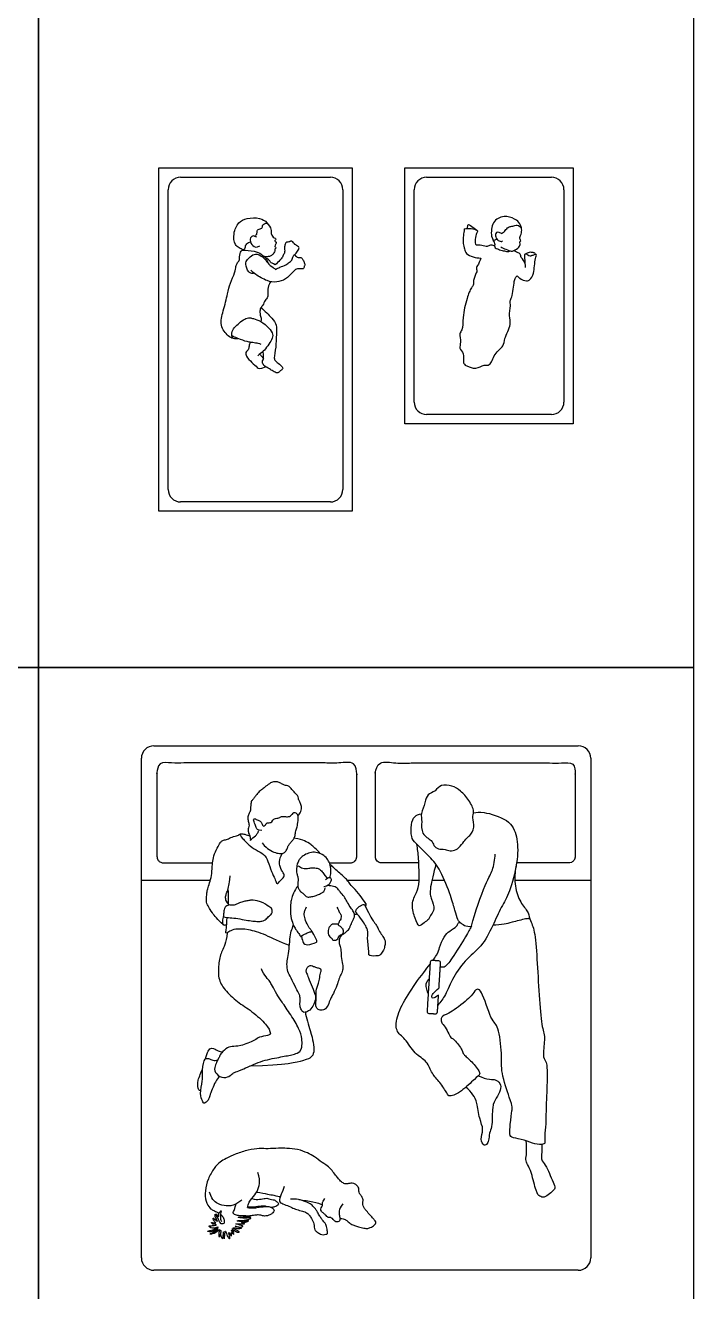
# Model space of a CAD drawing. Header units: millimetres. Extents: x 0 to 22.8, y -0.3 to 16.7.
# Drawn here: x 2.66 to 5.38, y 3.22 to 8.37 of the extents above; entities that cross this region are included whole.
import ezdxf

# ---------------------------------------------------------------- set-up
doc = ezdxf.new("R2010")
doc.units = ezdxf.units.MM
for name, color, linetype, true_color in [('AG-DIAGRAM', 7, 'Continuous', 0xfecc66), ('AG-FURNITURE', 7, 'Continuous', 0x66ccff), ('AG-PEOPLE', 7, 'Continuous', 0xfc6666), ('X-VIEWPORT', 7, 'Continuous', 0xfb0280)]:
    doc.layers.add(name, color=color, linetype=linetype, true_color=true_color)

msp = doc.modelspace()

# ---------------------------------------------------------------- linework, layer by layer
at = {"layer": 'AG-DIAGRAM'}
for points in [[(3.2005, 6.3895), (3.2005, 7.7865), (3.9879, 7.7865), (3.9879, 6.3895)], [(4.2018, 6.7451), (4.2018, 7.7865), (4.8876, 7.7865), (4.8876, 6.7451)]]:
    msp.add_lwpolyline(points, close=True, dxfattribs=at)
at = {"layer": 'AG-FURNITURE'}
for p, q in [((3.1297, 4.8896), (3.4104, 4.8896)), ((3.9664, 4.8896), (4.2598, 4.8896)), ((4.3126, 4.8896), (4.3632, 4.8896)), ((4.6499, 4.8896), (4.9585, 4.8896))]:
    msp.add_line(p, q, dxfattribs=at)
for centre, start, end in [((3.2894, 7.6976), 90, 180), ((3.899, 7.6976), 0, 90), ((4.2907, 7.6976), 90, 180), ((4.7987, 7.6976), 0, 90), ((4.2907, 6.834), 180, 270), ((4.7987, 6.834), 270, 0), ((3.2894, 6.4784), 180, 270), ((3.899, 6.4784), 270, 360), ((3.1805, 5.3849), 90, 180), ((4.9077, 5.3849), 0, 90), ((3.1805, 3.3529), 180, 270), ((4.9077, 3.3529), 270, 0)]:
    msp.add_arc(centre, 0.0508, start, end, dxfattribs=at)
for points in [[(3.2894, 7.7484), (3.5942, 7.7484), (3.899, 7.7484)], [(4.2907, 7.7484), (4.5447, 7.7484), (4.7987, 7.7484)], [(3.2386, 6.4784), (3.2386, 7.088), (3.2386, 7.6976)], [(3.9498, 7.6976), (3.9498, 7.088), (3.9498, 6.4784)], [(4.2399, 6.834), (4.2399, 7.2658), (4.2399, 7.6976)], [(4.8495, 7.6976), (4.8495, 7.2658), (4.8495, 6.834)], [(4.7987, 6.7832), (4.5447, 6.7832), (4.2907, 6.7832)], [(3.899, 6.4276), (3.5942, 6.4276), (3.2894, 6.4276)], [(3.1805, 5.4357), (4.0441, 5.4357), (4.9077, 5.4357)], [(3.1297, 3.3529), (3.1297, 4.3689), (3.1297, 5.3849)], [(4.9585, 5.3849), (4.9585, 4.3689), (4.9585, 3.3529)], [(4.9077, 3.3021), (4.0441, 3.3021), (3.1805, 3.3021)]]:
    msp.add_open_spline(points, degree=2, dxfattribs=at)
for points, knots in [([(3.895, 4.9595), (3.9375, 4.9595), (3.9806, 4.9595), (4.006, 4.9595), (4.006, 4.9849), (4.006, 5.1627), (4.006, 5.3405), (4.006, 5.3659), (3.9806, 5.3659), (3.5742, 5.3659), (3.2186, 5.3659), (3.1932, 5.3659), (3.1932, 5.3405), (3.1932, 5.1627), (3.1932, 4.9849), (3.1932, 4.9595), (3.2186, 4.9595), (3.317, 4.9595), (3.4192, 4.9595)], [42.518066, 42.518066, 42.518066, 45.112181, 45.112181, 46.682977, 46.682977, 64.182977, 64.182977, 65.753774, 65.753774, 90.224362, 90.224362, 91.795158, 91.795158, 109.295158, 109.295158, 110.865954, 110.865954, 117.636595, 117.636595, 117.636595]), ([(4.2587, 4.9595), (4.184, 4.9595), (4.1076, 4.9595), (4.0822, 4.9595), (4.0822, 4.9849), (4.0822, 5.1627), (4.0822, 5.3405), (4.0822, 5.3659), (4.1076, 5.3659), (4.514, 5.3659), (4.8696, 5.3659), (4.895, 5.3659), (4.895, 5.3405), (4.895, 5.1627), (4.895, 4.9849), (4.895, 4.9595), (4.8696, 4.9595), (4.7654, 4.9595), (4.6568, 4.9595)], [40.508437, 40.508437, 40.508437, 45.112181, 45.112181, 46.682977, 46.682977, 64.182977, 64.182977, 65.753774, 65.753774, 90.224362, 90.224362, 91.795158, 91.795158, 109.295158, 109.295158, 110.865954, 110.865954, 118.035753, 118.035753, 118.035753])]:
    msp.add_rational_spline(points, [1, 1, 1, 0.707106781187, 1, 1, 1, 0.707106781187, 1, 1, 1, 0.707106781187, 1, 1, 1, 0.707106781187, 1, 1, 1], degree=2, knots=knots, dxfattribs=at)
at = {"layer": 'AG-PEOPLE'}
for centre, start, end in [((4.3129, 4.5545), 86.4116, 176.4116), ((4.3394, 4.5529), 356.4116, 86.4116), ((4.3004, 4.3552), 176.4116, 266.4116), ((4.3269, 4.3535), 266.4116, 356.4116)]:
    msp.add_arc(centre, 0.00797, start, end, dxfattribs=at)
for points, knots in [([(3.5431, 7.452), (3.5378, 7.4548), (3.528, 7.4619), (3.5074, 7.4732), (3.5022, 7.5204), (3.5231, 7.5662), (3.5593, 7.5829), (3.6118, 7.5855), (3.6412, 7.5664), (3.6585, 7.5383), (3.6583, 7.5281), (3.6563, 7.5192), (3.6609, 7.5129), (3.6646, 7.5037), (3.6744, 7.5003), (3.6763, 7.4993), (3.6766, 7.4932), (3.6711, 7.4919), (3.6732, 7.4867), (3.6773, 7.4858), (3.6793, 7.4835), (3.6775, 7.4771), (3.6715, 7.4668), (3.6757, 7.4637), (3.6775, 7.46), (3.6725, 7.4559), (3.6724, 7.4495), (3.6725, 7.4442), (3.6656, 7.4356), (3.6569, 7.4275), (3.6463, 7.425), (3.6355, 7.4246), (3.6302, 7.4254)], [0, 0, 0, 0, 0.977005, 2.038621, 3.570524, 5.177661, 6.609126, 8.249383, 9.616329, 10.902157, 11.624559, 12.286417, 12.911727, 13.641726, 14.355073, 14.682319, 15.196794, 15.67602, 16.139101, 16.610801, 16.96234, 17.553144, 18.323554, 18.796465, 19.213544, 19.760205, 20.333146, 20.85646, 21.609265, 22.403587, 23.160124, 24.090237, 24.090237, 24.090237, 24.090237]), ([(4.5921, 7.465), (4.5991, 7.4615), (4.6127, 7.4559), (4.6353, 7.4463), (4.6462, 7.4497), (4.6672, 7.462), (4.6734, 7.4778), (4.6686, 7.4866), (4.673, 7.4878), (4.6744, 7.493), (4.6662, 7.4999), (4.677, 7.5173), (4.6787, 7.5381), (4.6713, 7.5604), (4.6506, 7.5813), (4.6065, 7.5926), (4.5811, 7.5815), (4.5582, 7.5652), (4.5485, 7.5075), (4.5695, 7.4808), (4.567, 7.4702), (4.5683, 7.4601), (4.5791, 7.4564), (4.5973, 7.4504), (4.6152, 7.4468), (4.6223, 7.4455), (4.631, 7.4489)], [0, 0, 0, 0, 0.977314, 1.942245, 2.61645, 3.61542, 4.306835, 4.879566, 5.279832, 5.764929, 6.295151, 7.146646, 8.07511, 9.021824, 10.103047, 11.432279, 12.465567, 13.499469, 14.994297, 16.119532, 16.744193, 17.334632, 17.977761, 18.876072, 19.742822, 20.386855, 20.386855, 20.386855, 20.386855]), ([(3.5924, 7.5113), (3.5956, 7.513), (3.6023, 7.518), (3.6001, 7.5303), (3.6044, 7.5373), (3.6208, 7.5398), (3.6225, 7.5469), (3.6234, 7.5558), (3.6314, 7.5598), (3.6381, 7.5619), (3.6416, 7.5622)], [0, 0, 0, 0, 0.709522, 1.427891, 2.011167, 2.843741, 3.386004, 4.001594, 4.618984, 5.318606, 5.318606, 5.318606, 5.318606]), ([(4.4438, 7.5387), (4.4428, 7.5254), (4.4399, 7.5132), (4.44, 7.4968), (4.4385, 7.4781), (4.4441, 7.4564), (4.4509, 7.4364), (4.4801, 7.4227), (4.5007, 7.4196), (4.5113, 7.4198)], [0, 0, 0, 0, 0.888397, 1.814482, 2.784486, 3.843529, 4.848515, 6.081666, 7.350744, 7.350744, 7.350744, 7.350744]), ([(4.4438, 7.5387), (4.4477, 7.5395), (4.4562, 7.5408), (4.4775, 7.5397), (4.5006, 7.5317), (4.4951, 7.5249), (4.4908, 7.5103), (4.4861, 7.482), (4.4924, 7.4716), (4.5028, 7.4744), (4.5271, 7.4702), (4.5378, 7.467), (4.545, 7.4713), (4.5523, 7.4739), (4.5629, 7.4721), (4.5675, 7.4697)], [0, 0, 0, 0, 0.689963, 1.644476, 2.538998, 2.981036, 3.774196, 4.844165, 5.446254, 6.055798, 7.048212, 7.709116, 8.241273, 8.792244, 9.574175, 9.574175, 9.574175, 9.574175]), ([(4.4558, 7.5403), (4.4564, 7.5446), (4.4586, 7.5527), (4.4609, 7.5607), (4.495, 7.5326)], [0, 0, 0, 0, 3.827029, 7.364449, 7.364449, 7.364449, 7.364449]), ([(4.595, 7.5202), (4.5795, 7.5276), (4.5683, 7.5213), (4.5722, 7.4995), (4.5843, 7.4888), (4.5966, 7.4855), (4.6, 7.49)], [0, 0, 0, 0, 1.064567, 2.324437, 3.51746, 4.542755, 4.542755, 4.542755, 4.542755]), ([(4.595, 7.5202), (4.5982, 7.5214), (4.6053, 7.5239), (4.616, 7.5401), (4.6293, 7.549), (4.6453, 7.5497), (4.6551, 7.5553), (4.6669, 7.5514), (4.6761, 7.544)], [0, 0, 0, 0, 0.71972, 1.683074, 2.570881, 3.437592, 4.178995, 5.054501, 5.054501, 5.054501, 5.054501]), ([(3.5387, 7.4546), (3.5417, 7.4542), (3.5481, 7.4554), (3.5526, 7.4611), (3.5531, 7.4709), (3.5587, 7.4771), (3.5654, 7.4839), (3.5707, 7.4854), (3.5734, 7.4858)], [0, 0, 0, 0, 0.646606, 1.205801, 1.859154, 2.477811, 3.131558, 3.740617, 3.740617, 3.740617, 3.740617]), ([(3.5994, 7.5043), (3.5878, 7.5106), (3.5772, 7.5103), (3.5684, 7.4914), (3.5817, 7.4688), (3.5982, 7.4598), (3.6116, 7.4697)], [0, 0, 0, 0, 1.200943, 2.594965, 4.295582, 5.891398, 5.891398, 5.891398, 5.891398]), ([(3.6757, 7.3738), (3.6816, 7.3769), (3.6932, 7.3834), (3.7181, 7.3899), (3.7315, 7.4033), (3.7412, 7.4069), (3.7459, 7.4231), (3.7514, 7.4334), (3.7594, 7.4391), (3.7706, 7.4548), (3.7717, 7.4617), (3.7693, 7.4675), (3.7614, 7.4697), (3.7585, 7.4729), (3.7536, 7.4758), (3.7526, 7.4773), (3.7447, 7.487), (3.7401, 7.4892), (3.7342, 7.4883), (3.7325, 7.4847), (3.726, 7.4854), (3.7162, 7.4821), (3.7122, 7.4692), (3.7128, 7.455), (3.7132, 7.4447), (3.7108, 7.4371), (3.7053, 7.4313), (3.7046, 7.4219), (3.6922, 7.4104), (3.6806, 7.398), (3.674, 7.3921)], [0, 0, 0, 0, 1.036642, 2.20704, 3.196323, 3.907728, 4.831758, 5.616741, 6.349289, 7.355129, 7.967813, 8.458126, 9.474321, 9.937116, 10.486108, 11.002244, 12.52608, 13.003359, 13.54976, 13.963071, 14.520938, 15.234754, 16.055124, 16.940429, 17.682111, 18.318555, 18.953675, 19.626516, 20.556832, 21.751788, 21.751788, 21.751788, 21.751788]), ([(4.563, 7.4887), (4.5635, 7.49), (4.5646, 7.4931), (4.5733, 7.4941), (4.5752, 7.4963), (4.5762, 7.4972)], [0, 0, 0, 0, 0.404879, 0.962783, 1.372093, 1.372093, 1.372093, 1.372093]), ([(3.5221, 7.0917), (3.516, 7.0905), (3.5021, 7.0904), (3.4811, 7.1026), (3.4455, 7.1465), (3.4639, 7.2052), (3.4806, 7.2736), (3.4895, 7.317), (3.5108, 7.3584), (3.5142, 7.3849), (3.5177, 7.3986), (3.5309, 7.4097), (3.528, 7.4248), (3.534, 7.4496), (3.5443, 7.4537), (3.591, 7.4484), (3.6171, 7.4378), (3.6411, 7.4163), (3.6424, 7.4055), (3.6429, 7.4006)], [0, 0, 0, 0, 1.003366, 2.127854, 3.772724, 5.558314, 7.507609, 9.068004, 10.632785, 11.813158, 12.662845, 13.557076, 14.457772, 15.581199, 16.293622, 17.844701, 19.143138, 20.397095, 21.292182, 21.292182, 21.292182, 21.292182]), ([(3.5891, 7.3576), (3.5858, 7.3567), (3.5782, 7.3564), (3.5639, 7.3615), (3.5507, 7.3959), (3.5595, 7.4143), (3.5832, 7.433), (3.5938, 7.4366), (3.6094, 7.434), (3.6205, 7.4259), (3.6342, 7.4142), (3.6408, 7.3999), (3.6643, 7.3809), (3.673, 7.3762), (3.6757, 7.3738)], [-7.933128, -7.933128, -7.933128, -7.933128, -7.184779, -6.321605, -4.982256, -3.942872, -2.699243, -1.931855, -1.046878, 0, 0, 1.299155, 2.562196, 3.356442, 3.356442, 3.356442, 3.356442]), ([(3.7531, 7.4342), (3.7593, 7.4267), (3.7666, 7.4202), (3.7791, 7.4236), (3.7843, 7.4179), (3.7856, 7.4128), (3.7925, 7.4067), (3.7919, 7.3997), (3.7948, 7.3966), (3.7959, 7.3906), (3.7921, 7.3866), (3.7914, 7.3799), (3.7885, 7.3744), (3.77, 7.376), (3.76, 7.3769), (3.7433, 7.3591), (3.7175, 7.3321), (3.68, 7.3196), (3.6404, 7.3247), (3.5945, 7.352), (3.5812, 7.3641), (3.5748, 7.3704)], [0, 0, 0, 0, 0.839664, 1.663455, 2.258408, 2.858625, 3.534376, 4.102879, 4.649406, 5.182587, 5.802585, 6.391733, 6.907898, 7.90425, 8.657215, 9.78355, 11.265029, 12.73528, 14.245697, 15.971771, 17.219633, 17.219633, 17.219633, 17.219633]), ([(3.674, 7.3921), (3.6631, 7.3972), (3.6548, 7.4027), (3.6495, 7.4132), (3.6403, 7.418), (3.6357, 7.4195)], [0, 0, 0, 0, 1.063962, 2.066805, 3.182651, 3.182651, 3.182651, 3.182651]), ([(4.5113, 7.4198), (4.5077, 7.4093), (4.4993, 7.3886), (4.4924, 7.3831), (4.4955, 7.3662), (4.4931, 7.3593), (4.4791, 7.3281), (4.4824, 7.3088), (4.4702, 7.2981), (4.4525, 7.2527), (4.4363, 7.1818), (4.4391, 7.1264), (4.4205, 7.1138), (4.4328, 7.0767), (4.4202, 7.0525), (4.4452, 7.0319), (4.4375, 6.9974), (4.4459, 6.9823), (4.4932, 6.9639), (4.5222, 6.9879), (4.5509, 6.9792), (4.5642, 7.032), (4.6061, 7.0607), (4.6053, 7.0925), (4.6382, 7.1496), (4.624, 7.1832), (4.6343, 7.224), (4.6282, 7.2462), (4.6404, 7.2601), (4.6466, 7.3241), (4.6509, 7.3387), (4.6568, 7.3452), (4.6598, 7.3475)], [0, 0, 0, 0, 1.14578, 1.722891, 2.482561, 3.051507, 4.193085, 5.047748, 5.773622, 7.127401, 8.886599, 10.306723, 11.133712, 12.303654, 13.276883, 14.307259, 15.424957, 16.210544, 17.545608, 18.71588, 19.636268, 20.994436, 22.367812, 23.45612, 25.009866, 26.189593, 27.451912, 28.34365, 29.172788, 30.75092, 31.543949, 32.210962, 32.210962, 32.210962, 32.210962]), ([(4.6919, 7.3978), (4.6806, 7.4175), (4.6737, 7.4213), (4.6745, 7.4375), (4.6591, 7.4415), (4.6508, 7.4476), (4.6463, 7.4504)], [0, 0, 0, 0, 0.907705, 1.945267, 2.999163, 4.121154, 4.121154, 4.121154, 4.121154]), ([(4.6598, 7.3475), (4.6627, 7.3437), (4.6684, 7.3364), (4.6977, 7.3232), (4.7127, 7.3318), (4.7296, 7.3574), (4.7303, 7.4154), (4.7397, 7.4337), (4.7326, 7.4359), (4.7284, 7.4319), (4.7227, 7.4305), (4.7163, 7.4297), (4.7121, 7.425), (4.7026, 7.4318), (4.7007, 7.4338), (4.6915, 7.4373), (4.6867, 7.4318), (4.6897, 7.4243), (4.6915, 7.3817)], [0, 0, 0, 0, 0.938981, 2.286508, 3.24528, 4.589729, 6.512584, 7.515291, 8.024753, 8.600171, 9.204895, 9.825494, 10.390575, 11.175814, 11.639176, 12.364137, 12.934088, 13.787099, 13.787099, 13.787099, 13.787099]), ([(4.6904, 7.4352), (4.7083, 7.4455), (4.7163, 7.4441), (4.7222, 7.4435), (4.7263, 7.4417), (4.7324, 7.44), (4.7327, 7.4364), (4.7327, 7.4349)], [0, 0, 0, 0, 1.239981, 2.120344, 2.888214, 3.750705, 4.513665, 4.513665, 4.513665, 4.513665]), ([(3.6569, 7.3235), (3.6539, 7.32), (3.6476, 7.3123), (3.6429, 7.2859), (3.6457, 7.2597), (3.6379, 7.2552), (3.6274, 7.2381), (3.6257, 7.2274), (3.612, 7.2166), (3.6125, 7.1998), (3.6124, 7.1871), (3.6188, 7.1721), (3.6167, 7.1648), (3.6156, 7.1615)], [0, 0, 0, 0, 0.86028, 2.073097, 3.217653, 3.869628, 4.882652, 5.655427, 6.568669, 7.488549, 8.326933, 9.238003, 9.993105, 9.993105, 9.993105, 9.993105]), ([(3.6159, 7.218), (3.6324, 7.2058), (3.6596, 7.1758), (3.6825, 7.1485), (3.6781, 7.1074), (3.6784, 7.0586), (3.6686, 7.0149), (3.6733, 7.001), (3.6911, 6.99), (3.7025, 6.977), (3.7059, 6.9716), (3.7036, 6.9664), (3.699, 6.9647), (3.6948, 6.9608), (3.6912, 6.9568), (3.6875, 6.9535), (3.6823, 6.9509), (3.6639, 6.9597), (3.6517, 6.9696), (3.6308, 6.9783), (3.6219, 6.9924), (3.6223, 7.0022), (3.6283, 7.0083), (3.6261, 7.0214), (3.6261, 7.034), (3.6255, 7.0405)], [0, 0, 0, 0, 1.816827, 3.155999, 4.585932, 6.257656, 7.775808, 8.608712, 9.646945, 10.476458, 11.030359, 11.502058, 12.031598, 12.518011, 13.054578, 13.561161, 14.100645, 14.951255, 15.884553, 16.982591, 17.899191, 18.582858, 19.216197, 20.03051, 21.058418, 21.058418, 21.058418, 21.058418]), ([(3.5013, 7.0926), (3.4951, 7.1117), (3.4988, 7.1297), (3.5369, 7.165), (3.5588, 7.1758), (3.5673, 7.1768), (3.571, 7.177)], [0, 0, 0, 0, 1.362794, 3.512516, 4.974622, 5.974486, 5.974486, 5.974486, 5.974486]), ([(3.571, 7.177), (3.5761, 7.176), (3.5867, 7.1735), (3.6177, 7.1631), (3.6485, 7.1369), (3.6675, 7.1102), (3.6605, 7.0862), (3.6286, 7.0396), (3.611, 7.0284), (3.6036, 7.0225)], [0, 0, 0, 0, 0.96865, 2.34759, 3.933635, 5.264936, 6.44029, 8.299018, 9.481776, 9.481776, 9.481776, 9.481776]), ([(3.4948, 7.1067), (3.4988, 7.1043), (3.5075, 7.0992), (3.5317, 7.0895), (3.5664, 7.0779), (3.5828, 7.0775), (3.6045, 7.0737), (3.6117, 7.0712), (3.6154, 7.0699)], [0, 0, 0, 0, 0.872203, 2.066661, 3.462026, 4.424257, 5.482387, 6.272836, 6.272836, 6.272836, 6.272836]), ([(3.5749, 7.0778), (3.5724, 7.074), (3.5678, 7.0664), (3.567, 7.0498), (3.5617, 7.0434), (3.5526, 7.0362), (3.5559, 7.0177), (3.5796, 6.9952), (3.6001, 6.9754), (3.6105, 6.9673), (3.6354, 6.9776)], [0, 0, 0, 0, 1.071195, 2.221836, 3.04395, 3.963663, 5.119246, 6.789037, 8.383255, 9.520844, 9.520844, 9.520844, 9.520844]), ([(3.6116, 7.0288), (3.6147, 7.025), (3.6207, 7.0174), (3.6249, 7.0121), (3.627, 7.0094)], [0, 0, 0, 0, 0.883941, 1.62279, 1.62279, 1.62279, 1.62279]), ([(3.6206, 5.0414), (3.6336, 5.0247), (3.6493, 5.0123), (3.6766, 4.9997), (3.6967, 4.9964), (3.7096, 4.998), (3.7202, 5.0095), (3.7251, 5.0248), (3.73, 5.0338), (3.74, 5.045), (3.7478, 5.0545), (3.7556, 5.0659), (3.7569, 5.0853), (3.7622, 5.1027), (3.7666, 5.1174), (3.7681, 5.1468), (3.767, 5.1543)], [0, 0, 0, 0, 1.017675, 2.03535, 3.053025, 4.0707, 5.088376, 6.106051, 7.123726, 8.141401, 9.159076, 10.176751, 11.194426, 12.212101, 13.229777, 14.079424, 14.079424, 14.079424, 14.079424]), ([(4.4821, 5.1634), (4.4943, 5.1658), (4.5166, 5.1695), (4.6309, 5.1368), (4.6598, 5.0684), (4.6651, 4.9809), (4.6318, 4.844), (4.5991, 4.7888), (4.5648, 4.7159), (4.5228, 4.6242), (4.4538, 4.5731), (4.3963, 4.4936), (4.3668, 4.4171), (4.3477, 4.3944), (4.3367, 4.3805)], [0.185201, 0.185201, 0.185201, 0.185201, 1, 2, 3, 4, 5, 6, 7, 8, 9, 10, 11, 12, 12, 12, 12]), ([(3.8965, 4.9), (3.8987, 4.9053), (3.9025, 4.919), (3.8987, 4.9535), (3.8897, 4.9708), (3.8736, 4.9917), (3.8461, 5.0027), (3.8211, 5.0032), (3.7987, 4.9954), (3.7779, 4.9809), (3.771, 4.9712), (3.7632, 4.9551), (3.7598, 4.9307), (3.763, 4.911), (3.7674, 4.9009), (3.7677, 4.8868), (3.7656, 4.8756), (3.7658, 4.8649), (3.7666, 4.8588), (3.7739, 4.8457), (3.7882, 4.8348), (3.7932, 4.829), (3.8008, 4.8224), (3.8065, 4.8199), (3.8236, 4.8215), (3.8412, 4.8268), (3.8606, 4.8347), (3.8687, 4.8395), (3.8752, 4.8471), (3.8772, 4.8558), (3.8791, 4.8597)], [-17.876816, -17.876816, -17.876816, -17.876816, -16.8, -15.6, -14.4, -13.2, -12, -10.8, -9.6, -8.4, -7.2, -6, -4.8, -3.6, -2.4, -1.2, 0, 1, 2, 3, 4, 5, 6, 7, 8, 9, 10, 11, 12, 12.904176, 12.904176, 12.904176, 12.904176]), ([(4.3283, 4.9539), (4.3197, 4.9186), (4.2992, 4.842), (4.3108, 4.8146), (4.3251, 4.767), (4.3083, 4.7514), (4.3002, 4.7272), (4.2801, 4.7179), (4.2592, 4.6939), (4.2451, 4.7302), (4.2247, 4.7916), (4.2516, 4.8427), (4.2619, 4.8734), (4.259, 4.9744), (4.2538, 5.0167), (4.2508, 5.035)], [2.20566, 2.20566, 2.20566, 2.20566, 3, 4, 5, 6, 7, 8, 9, 10, 11, 12, 13, 14, 14.740441, 14.740441, 14.740441, 14.740441]), ([(3.7658, 4.8649), (3.7595, 4.8578), (3.7472, 4.8349), (3.7394, 4.811), (3.7365, 4.7935), (3.735, 4.7509), (3.7445, 4.7146), (3.7527, 4.6979), (3.761, 4.6844), (3.777, 4.6612), (3.7772, 4.6605), (3.7787, 4.6603), (3.7816, 4.6617), (3.7862, 4.6667), (3.8004, 4.6723), (3.8168, 4.6795), (3.8215, 4.6798), (3.8241, 4.6816), (3.8199, 4.6865), (3.8114, 4.697), (3.7963, 4.7265), (3.7916, 4.7498), (3.7934, 4.7604), (3.7973, 4.7705), (3.8013, 4.7811)], [-10, -10, -10, -10, -8.571429, -7.142857, -5.714286, -4.285714, -2.857143, -1.428571, 0, 1, 2, 3, 4, 5, 6, 7, 8, 9, 10, 11, 12, 13, 14, 15, 15, 15, 15]), ([(3.9453, 4.668), (3.9491, 4.6673), (3.9581, 4.6731), (3.9649, 4.6818), (3.9737, 4.6859), (3.9771, 4.6954), (3.9831, 4.7079), (3.9856, 4.7164), (3.991, 4.7273), (3.9977, 4.7407), (3.9975, 4.7503), (3.9919, 4.7639), (3.9793, 4.7797), (3.965, 4.8046), (3.9562, 4.8217), (3.9366, 4.843), (3.932, 4.8527), (3.9149, 4.8649), (3.8955, 4.8666), (3.8909, 4.867)], [0, 0, 0, 0, 0.814667, 1.629333, 2.444, 3.258667, 4.073333, 4.888, 5.702667, 6.517333, 7.332, 8.146667, 8.961333, 9.776, 10.590667, 11.405333, 12.22, 13.034667, 13.787663, 13.787663, 13.787663, 13.787663]), ([(3.463, 4.7395), (3.4749, 4.7372), (3.4892, 4.737), (3.5219, 4.7333), (3.5569, 4.7261), (3.5833, 4.7227), (3.6061, 4.7205), (3.6211, 4.7223), (3.6339, 4.7269), (3.6439, 4.7378), (3.6573, 4.7498), (3.6643, 4.7568), (3.6602, 4.7739), (3.6574, 4.7763), (3.6501, 4.7786), (3.6284, 4.8038), (3.5754, 4.808), (3.5579, 4.8048), (3.5428, 4.802), (3.524, 4.795), (3.5184, 4.7913), (3.5038, 4.7863), (3.4929, 4.7873), (3.4876, 4.7887)], [0.006262, 0.006262, 0.006262, 0.006262, 0.612304, 1.224608, 1.836911, 2.449215, 3.061519, 3.673823, 4.286126, 6.123038, 7.959949, 9.796861, 12.858379, 13.470683, 14.082987, 22.65524, 23.267544, 23.879848, 24.492151, 25.104455, 25.716759, 26.329063, 26.941366, 26.941366, 26.941366, 26.941366]), ([(4.0009, 4.76), (4.0025, 4.7651), (4.0055, 4.7738), (4.0264, 4.7892), (4.0338, 4.79), (4.0377, 4.7902)], [0, 0, 0, 0, 1, 2, 2.85139, 2.85139, 2.85139, 2.85139]), ([(4.0377, 4.7902), (4.0632, 4.7377), (4.0772, 4.7179), (4.0875, 4.7054), (4.0923, 4.6927), (4.1061, 4.6693), (4.119, 4.6502), (4.123, 4.6402), (4.1222, 4.6252), (4.1194, 4.6201), (4.1183, 4.6055), (4.1079, 4.5951), (4.1011, 4.5829), (4.0856, 4.5806), (4.0604, 4.5788), (4.0539, 4.5864), (4.056, 4.5982), (4.0516, 4.631), (4.0499, 4.6565), (4.052, 4.6777), (4.0494, 4.6895), (4.0413, 4.706), (4.0237, 4.7336), (4.0046, 4.7557), (4.0009, 4.76)], [-21, -21, -21, -21, -19.833333, -18.666667, -17.5, -16.333333, -15.166667, -14, -12.833333, -11.666667, -10.5, -8.166667, -7, -5.833333, -1.166667, 1, 2, 3, 4, 5, 6, 7, 8, 9, 9, 9, 9]), ([(3.732, 4.6228), (3.6931, 4.6387), (3.6326, 4.6688), (3.5626, 4.6903), (3.5084, 4.6917), (3.4879, 4.6807), (3.4741, 4.6714), (3.473, 4.6759), (3.4757, 4.6924), (3.4775, 4.714), (3.478, 4.7337), (3.4786, 4.7373)], [0, 0, 0, 0, 1.935688, 3.871376, 5.807065, 7.742753, 9.678441, 11.614129, 13.549817, 15.485506, 17.264965, 17.264965, 17.264965, 17.264965]), ([(3.9453, 4.668), (3.938, 4.6566), (3.9337, 4.6475), (3.9341, 4.6264), (3.9428, 4.6118), (3.9421, 4.5784), (3.9492, 4.5453), (3.951, 4.5275), (3.9433, 4.5076), (3.9321, 4.4861), (3.9273, 4.4632), (3.9099, 4.4253), (3.8991, 4.4072), (3.8902, 4.38), (3.8758, 4.3601), (3.8559, 4.3585), (3.842, 4.3679), (3.8388, 4.3802), (3.8418, 4.404), (3.8411, 4.4218), (3.8409, 4.4342), (3.842, 4.4447), (3.8484, 4.4623), (3.8537, 4.4779), (3.8569, 4.508), (3.863, 4.5245), (3.8591, 4.5295), (3.8429, 4.5316), (3.8303, 4.5375), (3.8207, 4.5416), (3.81, 4.5393), (3.8022, 4.5311), (3.7974, 4.5192), (3.8036, 4.5094), (3.8109, 4.4872), (3.8306, 4.4433), (3.8395, 4.4143), (3.8383, 4.4013), (3.8249, 4.3674), (3.805, 4.353), (3.7883, 4.3487), (3.7782, 4.3661), (3.7739, 4.3814), (3.7768, 4.4056), (3.7741, 4.4241), (3.7599, 4.447), (3.7371, 4.4945), (3.7247, 4.5156), (3.7208, 4.5485), (3.725, 4.5723), (3.7314, 4.6086), (3.7339, 4.6495), (3.7387, 4.685), (3.7458, 4.6959), (3.7492, 4.7083)], [-42, -42, -42, -42, -40.923077, -39.846154, -38.769231, -37.692308, -36.615385, -35.538462, -34.461538, -33.384615, -32.307692, -31.230769, -30.153846, -29.076923, -28, -26.923077, -25.846154, -24.769231, -23.692308, -22.615385, -21.538462, -20.461538, -19.384615, -18.307692, -17.230769, -16.153846, -15.076923, -14, -12.923077, -11.846154, -10.769231, -9.692308, -8.615385, -7.538462, -6.461538, -5.384615, -4.307692, -3.230769, -2.153846, -1.076923, 0, 1, 2, 3, 4, 5, 6, 7, 8, 9, 10, 11, 12, 13, 13, 13, 13]), ([(4.7103, 4.7318), (4.7179, 4.712), (4.7305, 4.6925), (4.743, 4.5358), (4.7532, 4.2981), (4.7752, 4.2553), (4.761, 4.1708), (4.7737, 4.1546), (4.7798, 4.1425), (4.7826, 4.0934), (4.7762, 3.9584), (4.7763, 3.8954), (4.7696, 3.8468), (4.774, 3.8196), (4.7681, 3.8142), (4.7326, 3.8136), (4.6889, 3.8326), (4.6374, 3.8414), (4.6277, 3.8497), (4.629, 3.8876), (4.638, 3.9512), (4.6388, 3.9566), (4.641, 3.9655), (4.6321, 3.9907), (4.5907, 4.1139), (4.5988, 4.1721), (4.5829, 4.3069), (4.5554, 4.3063), (4.5111, 4.4602), (4.4837, 4.4384), (4.4752, 4.4161), (4.3854, 4.3459), (4.3512, 4.3386), (4.348, 4.3146), (4.3554, 4.3037), (4.376, 4.2793), (4.3855, 4.2482), (4.3999, 4.2466), (4.4423, 4.1913), (4.4349, 4.183), (4.4749, 4.1529), (4.5127, 4.1023), (4.5021, 4.0949), (4.4954, 4.0886), (4.4261, 4.0228), (4.3917, 4.0104), (4.3794, 4.0113), (4.3777, 4.0156), (4.3443, 4.0698), (4.3113, 4.0994), (4.2947, 4.1541), (4.2419, 4.1798), (4.2023, 4.249), (4.1625, 4.2708), (4.1685, 4.3402), (4.2105, 4.4199), (4.2667, 4.4988), (4.2966, 4.5375), (4.3045, 4.5478)], [0, 0, 0, 0, 1.428571, 2.857143, 5.714286, 7.142857, 8.571429, 10, 11, 12, 13, 14, 15, 16, 17, 18, 19, 20, 21, 22, 22, 22, 23, 24, 25, 26, 27, 28, 29, 30, 31, 32, 33, 34, 35, 36, 37, 38, 39, 40, 41, 42, 43, 44, 45, 46, 47, 48, 49, 50, 51, 52, 53, 54, 55, 56, 57, 57.417955, 57.417955, 57.417955, 57.417955]), ([(4.3155, 4.5623), (4.3216, 4.5705), (4.3405, 4.5966), (4.339, 4.6097), (4.3619, 4.663), (4.3834, 4.6818), (4.4167, 4.7023), (4.4173, 4.7151), (4.427, 4.7204), (4.4408, 4.703), (4.4633, 4.7005), (4.4729, 4.7017)], [57.625244, 57.625244, 57.625244, 57.625244, 58, 59, 60, 61, 62, 63, 64, 65, 66, 66, 66, 66]), ([(3.4792, 4.6751), (3.4743, 4.6312), (3.4552, 4.6016), (3.4444, 4.5574), (3.4403, 4.4874), (3.4664, 4.4445), (3.5193, 4.3929), (3.5793, 4.3581), (3.6419, 4.2995), (3.6541, 4.278), (3.6545, 4.2636), (3.6515, 4.2612), (3.6486, 4.2569), (3.6039, 4.2507), (3.5983, 4.24), (3.5275, 4.2111), (3.4974, 4.2148), (3.4739, 4.2053), (3.4488, 4.1791), (3.4485, 4.1717), (3.44, 4.158), (3.4321, 4.1394), (3.4235, 4.115), (3.4473, 4.0853), (3.4832, 4.0862), (3.4989, 4.1014), (3.5106, 4.1091), (3.5396, 4.1175), (3.6133, 4.1539), (3.6939, 4.1695), (3.7364, 4.1771), (3.7571, 4.1827), (3.7634, 4.1853), (3.7818, 4.1928), (3.7822, 4.2091), (3.7832, 4.2171), (3.7839, 4.2255), (3.783, 4.2492), (3.7733, 4.2829), (3.7386, 4.341), (3.6986, 4.3977), (3.6805, 4.4235), (3.6613, 4.4628), (3.6526, 4.4766), (3.6401, 4.4912), (3.622, 4.5179), (3.6181, 4.5287)], [0.010041, 0.010041, 0.010041, 0.010041, 3.369298, 6.738596, 10.107894, 13.477192, 16.84649, 20.215788, 23.585086, 26.857021, 26.857021, 26.857021, 27.717651, 28.717651, 29.717651, 30.717651, 31.717651, 32.717651, 33.717651, 34.717651, 35.717651, 36.717651, 37.717651, 38.717651, 39.717651, 40.717651, 41.717651, 42.717651, 43.717651, 44.717651, 45.717651, 46.282832, 46.282832, 46.282832, 48.317049, 48.317049, 48.317049, 50.012546, 52.684879, 55.357212, 58.029545, 60.701878, 63.374211, 66.046544, 68.718877, 71.39121, 71.39121, 71.39121, 71.39121]), ([(3.3905, 4.1622), (3.3948, 4.1756), (3.4039, 4.2128), (3.4289, 4.2041), (3.4401, 4.1939), (3.4538, 4.1907), (3.4601, 4.1905)], [11.157584, 11.157584, 11.157584, 11.157584, 12, 14, 15, 15.956631, 15.956631, 15.956631, 15.956631]), ([(3.4493, 4.0904), (3.4413, 4.0844), (3.4287, 4.068), (3.4035, 4.0007), (3.4022, 3.9929), (3.384, 3.9781), (3.3794, 3.9879), (3.3662, 4.016), (3.3799, 4.0784), (3.3763, 4.0974), (3.3836, 4.1659), (3.4009, 4.1635), (3.4058, 4.1629), (3.4193, 4.1555), (3.4338, 4.1558), (3.4401, 4.1572)], [3.371195, 3.371195, 3.371195, 3.371195, 4, 5, 6, 7, 8, 9, 10, 11, 12, 13, 14, 15, 16, 16, 16, 16]), ([(3.9377, 3.5139), (3.9415, 3.5134), (3.9592, 3.5096), (3.9635, 3.5059), (3.9784, 3.492), (3.995, 3.4854), (4.0066, 3.4812), (4.0312, 3.4745), (4.0474, 3.4711), (4.062, 3.4757), (4.0704, 3.4799), (4.079, 3.4863), (4.0854, 3.4957), (4.0831, 3.5023), (4.0721, 3.5131), (4.0689, 3.5191), (4.0571, 3.5295), (4.0413, 3.5494), (4.0361, 3.5555), (4.0328, 3.5625), (4.0299, 3.5775), (4.0329, 3.5856), (4.0325, 3.592), (4.0245, 3.6056), (4.0162, 3.615), (4.0146, 3.6236), (4.0155, 3.6336), (4.014, 3.6394), (4.0043, 3.6502), (3.9949, 3.6559), (3.9809, 3.6572), (3.9742, 3.6547), (3.958, 3.6524), (3.9425, 3.6617), (3.933, 3.6744), (3.9206, 3.6874), (3.9049, 3.7091), (3.8945, 3.722), (3.866, 3.7398), (3.833, 3.7651), (3.8081, 3.7793), (3.7668, 3.795), (3.7189, 3.7983), (3.6902, 3.799), (3.6429, 3.7959), (3.6123, 3.7982), (3.5654, 3.7931), (3.5133, 3.7756), (3.4717, 3.7561), (3.4503, 3.7434), (3.4257, 3.7194), (3.4002, 3.6743), (3.3878, 3.6253), (3.3895, 3.5813), (3.4099, 3.5522), (3.4192, 3.5472), (3.4349, 3.5406), (3.4428, 3.5361), (3.4462, 3.5339)], [-55, -55, -55, -55, -53.942308, -52.884615, -51.826923, -50.769231, -49.711538, -48.653846, -47.596154, -46.538462, -45.480769, -44.423077, -43.365385, -42.307692, -41.25, -40.192308, -39.134615, -38.076923, -37.019231, -35.961538, -34.903846, -33.846154, -32.788462, -31.730769, -30.673077, -29.615385, -28.557692, -27.5, -26.442308, -25.384615, -24.326923, -23.269231, -22.211538, -21.153846, -20.096154, -19.038462, -17.980769, -16.923077, -15.865385, -14.807692, -13.75, -12.692308, -11.634615, -10.576923, -9.519231, -8.461538, -7.403846, -6.346154, -5.288462, -4.230769, -3.173077, -2.115385, -1.057692, 0, 1, 2, 3, 3.784679, 3.784679, 3.784679, 3.784679]), ([(3.4519, 3.5295), (3.4549, 3.5269), (3.4614, 3.5202), (3.4668, 3.5072), (3.4679, 3.4935), (3.4617, 3.4908), (3.4541, 3.4911), (3.4512, 3.4943), (3.4443, 3.5048), (3.4423, 3.5153)], [4.246628, 4.246628, 4.246628, 4.246628, 5, 6, 7, 8, 9, 10, 11, 11, 11, 11])]:
    msp.add_open_spline(points, degree=3, knots=knots, dxfattribs=at)
for points, degree in [([(3.767, 5.1543), (3.7722, 5.1531), (3.7798, 5.1694), (3.7826, 5.1897), (3.7763, 5.2051), (3.7699, 5.2156), (3.7693, 5.2227), (3.7657, 5.2328), (3.755, 5.2436), (3.7417, 5.259), (3.7306, 5.2711), (3.7206, 5.2743), (3.7126, 5.2744), (3.7006, 5.2811), (3.6868, 5.2887), (3.6723, 5.2896), (3.6557, 5.2868), (3.6359, 5.27), (3.6218, 5.2586), (3.6101, 5.2511), (3.5943, 5.2327), (3.5883, 5.2218), (3.5796, 5.2145), (3.5742, 5.2027), (3.5739, 5.1694), (3.5688, 5.1625), (3.5621, 5.1468), (3.5643, 5.1285), (3.5695, 5.1122), (3.5644, 5.1019), (3.5632, 5.0881), (3.5666, 5.0794), (3.5708, 5.0699)], 3), ([(4.2699, 5.1604), (4.2722, 5.1729), (4.2866, 5.2078), (4.2913, 5.2391), (4.3277, 5.2499), (4.3462, 5.2798), (4.3958, 5.2743), (4.4282, 5.2546), (4.4645, 5.2151), (4.4886, 5.1635), (4.4729, 5.1468), (4.49, 5.104), (4.4631, 5.0635), (4.4564, 5.068), (4.4114, 4.9987), (4.3605, 5.0167), (4.3394, 5.0137), (4.3162, 5.0295), (4.3177, 5.0503), (4.2661, 5.0736), (4.2729, 5.1332), (4.2676, 5.148), (4.2699, 5.1604)], 3), ([(3.6262, 5.1087), (3.6337, 5.1099), (3.6376, 5.1184), (3.639, 5.1226), (3.6601, 5.1224), (3.6618, 5.1307), (3.6687, 5.1397), (3.6927, 5.142), (3.6976, 5.1497), (3.7165, 5.1472), (3.7339, 5.1467), (3.74, 5.1545), (3.7447, 5.1571), (3.7498, 5.1664), (3.7595, 5.1627), (3.7612, 5.1595), (3.767, 5.1543)], 3), ([(4.4277, 4.7166), (4.424, 4.7204), (4.4187, 4.7219), (4.4055, 4.7661), (4.3932, 4.8151), (4.3464, 4.9355), (4.3048, 4.9828), (4.2404, 5.0447), (4.2279, 5.0589), (4.2265, 5.119), (4.2402, 5.1509), (4.2579, 5.1571), (4.2696, 5.1586)], 3), ([(3.6196, 5.0908), (3.6013, 5.0931), (3.598, 5.0987), (3.592, 5.1161), (3.5884, 5.1261), (3.5859, 5.1344), (3.5874, 5.1399), (3.5944, 5.1387), (3.5998, 5.1341), (3.6154, 5.1285), (3.6196, 5.1231), (3.6201, 5.1145), (3.6262, 5.1087)], 3), ([(3.4633, 4.7075), (3.4393, 4.7287), (3.4142, 4.7608), (3.4037, 4.7788), (3.3928, 4.7995), (3.3953, 4.8239), (3.397, 4.8433), (3.3986, 4.8503), (3.4069, 4.8791), (3.4156, 4.9044), (3.4184, 4.9481), (3.4198, 4.9712), (3.4297, 5.004), (3.4465, 5.0355), (3.4541, 5.0463), (3.4628, 5.0522), (3.4798, 5.0546), (3.4975, 5.0655), (3.5249, 5.0705), (3.532, 5.0784), (3.5465, 5.0778), (3.5575, 5.0732), (3.5708, 5.0699)], 3), ([(3.532, 5.0765), (3.5286, 5.0746), (3.5384, 5.062), (3.5734, 5.025), (3.6054, 5.0076), (3.6347, 4.9909), (3.6479, 4.9566), (3.6635, 4.9123), (3.6758, 4.8903), (3.6806, 4.8693), (3.6936, 4.8862), (3.7124, 4.9036), (3.7096, 4.9173), (3.6913, 4.9404), (3.6893, 4.9712), (3.7024, 4.9976)], 3), ([(3.5708, 5.0699), (3.5745, 5.0567), (3.5725, 5.0499)], 2), ([(3.5728, 5.0513), (3.5791, 5.0577), (3.5957, 5.0702), (3.6038, 5.0808), (3.6068, 5.0894)], 3), ([(3.8575, 4.9976), (3.8407, 5.0156), (3.8187, 5.0363), (3.7951, 5.048), (3.7747, 5.0576), (3.7494, 5.0593)], 3), ([(3.7622, 4.946), (3.7679, 4.949), (3.7759, 4.9409), (3.7972, 4.9343), (3.8158, 4.939), (3.8303, 4.9402), (3.8516, 4.9369), (3.8591, 4.93), (3.8669, 4.9237), (3.869, 4.9159), (3.8863, 4.8966)], 3), ([(4.0414, 4.7825), (4.0456, 4.7876), (4.0449, 4.7919), (4.0419, 4.7962), (4.0132, 4.8374), (3.9854, 4.8654), (3.9738, 4.8797), (3.9603, 4.8979), (3.9512, 4.9055), (3.9337, 4.9205), (3.908, 4.9424), (3.9036, 4.9483), (3.8969, 4.9542)], 3), ([(4.4729, 4.7017), (4.4865, 4.7584), (4.5387, 4.8971), (4.5595, 4.923), (4.5686, 4.9734), (4.5702, 4.9951)], 3), ([(4.6545, 4.9456), (4.6497, 4.9222), (4.6472, 4.8741), (4.6666, 4.8016), (4.7046, 4.7629), (4.7077, 4.743), (4.7103, 4.7318)], 3), ([(3.4876, 4.7887), (3.4759, 4.8021), (3.4712, 4.8115), (3.4735, 4.8318), (3.4797, 4.8415), (3.4848, 4.8684), (3.4894, 4.884), (3.4915, 4.9065)], 3), ([(3.8784, 4.8903), (3.8861, 4.8971), (3.8925, 4.9001), (3.8999, 4.9004), (3.9023, 4.893), (3.9012, 4.8859), (3.8962, 4.8741), (3.891, 4.8668), (3.8723, 4.8616)], 3), ([(3.4814, 4.8515), (3.484, 4.8279), (3.4835, 4.8055), (3.4832, 4.7939)], 3), ([(3.4876, 4.7887), (3.4789, 4.7862), (3.4694, 4.7784), (3.4662, 4.7693), (3.4646, 4.7586), (3.4633, 4.7364), (3.4595, 4.7293), (3.4588, 4.7105), (3.4634, 4.7067), (3.4697, 4.7061), (3.477, 4.7088)], 3), ([(3.925, 4.7797), (3.9312, 4.7693), (3.9349, 4.7581), (3.9424, 4.749), (3.9428, 4.7393), (3.9416, 4.7299), (3.936, 4.7235), (3.9341, 4.7195), (3.9331, 4.7125), (3.9289, 4.7099), (3.9326, 4.7054), (3.9441, 4.6977), (3.9511, 4.6885), (3.9519, 4.6802), (3.9493, 4.6718), (3.9453, 4.668)], 3), ([(4.0078, 4.752), (4.0064, 4.7508), (4.0028, 4.7488), (3.9976, 4.7507), (3.9967, 4.752), (3.9961, 4.7528)], 3), ([(3.9303, 4.7099), (3.9193, 4.7102), (3.9099, 4.7109), (3.9063, 4.7101), (3.9026, 4.7072), (3.8977, 4.7023), (3.8948, 4.6989), (3.8904, 4.6934), (3.8878, 4.6634), (3.9053, 4.6528), (3.9064, 4.6485), (3.909, 4.6452), (3.9155, 4.644), (3.927, 4.6463), (3.9312, 4.6545), (3.9354, 4.6624), (3.9413, 4.668), (3.9453, 4.668)], 3), ([(4.4729, 4.7017), (4.465, 4.687), (4.4589, 4.6742), (4.3872, 4.5583), (4.3635, 4.5334), (4.3569, 4.5348), (4.3462, 4.5346)], 3), ([(4.7103, 4.7318), (4.7044, 4.732), (4.7055, 4.7356), (4.6288, 4.7151), (4.6122, 4.7102), (4.5754, 4.7058), (4.5601, 4.7055)], 3), ([(3.7814, 4.6619), (3.7843, 4.6456), (3.7861, 4.6356), (3.8017, 4.621), (3.847, 4.6377), (3.8476, 4.6401), (3.8228, 4.681)], 3), ([(4.305, 4.555), (4.2987, 4.4553), (4.2925, 4.3557)], 2), ([(4.3399, 4.5608), (4.3267, 4.5616), (4.3134, 4.5625)], 2), ([(4.3409, 4.4499), (4.3441, 4.5012), (4.3473, 4.5524)], 2), ([(4.3008, 4.488), (4.2946, 4.4824), (4.2842, 4.4654), (4.2908, 4.4464), (4.2941, 4.4307), (4.2967, 4.4235)], 3), ([(4.3391, 4.4216), (4.3274, 4.4139), (4.3153, 4.4043), (4.31, 4.4164), (4.3147, 4.4254), (4.3303, 4.4415), (4.3409, 4.4499)], 3), ([(4.3348, 4.353), (4.337, 4.3873), (4.3391, 4.4216)], 2), ([(3.797, 4.3516), (3.7992, 4.3309), (3.8207, 4.2674), (3.8291, 4.2315), (3.8339, 4.1867), (3.8207, 4.167), (3.8031, 4.1586), (3.7226, 4.1366), (3.5707, 4.1327)], 3), ([(4.2999, 4.3472), (4.3132, 4.3464), (4.3264, 4.3455)], 2), ([(3.3715, 4.0338), (3.3628, 4.033), (3.3614, 4.0401), (3.3552, 4.0706), (3.3741, 4.1089), (3.3794, 4.1229)], 3), ([(4.5007, 4.0934), (4.5151, 4.0865), (4.5534, 4.0753), (4.5681, 4.0804), (4.5931, 4.0639), (4.5931, 4.0352), (4.574, 4.0008), (4.5561, 3.9744), (4.5588, 3.8831), (4.5472, 3.8713), (4.5438, 3.8336), (4.5392, 3.8172), (4.5248, 3.8046), (4.5069, 3.8331), (4.5251, 3.8752), (4.5049, 3.915), (4.4955, 3.9894), (4.4815, 4.0142), (4.4612, 4.0381), (4.4501, 4.0466)], 3), ([(4.759, 3.8146), (4.7596, 3.806), (4.7606, 3.7902), (4.7566, 3.7572), (4.7613, 3.7449), (4.785, 3.7144), (4.7959, 3.6781), (4.8148, 3.6434), (4.8107, 3.6293), (4.7919, 3.6143), (4.7686, 3.595), (4.7506, 3.6041), (4.7371, 3.6137), (4.7168, 3.7063), (4.6996, 3.7337), (4.6929, 3.751), (4.6982, 3.7763), (4.6974, 3.8126), (4.6962, 3.8282)], 3), ([(3.5619, 3.5571), (3.5632, 3.5743), (3.5799, 3.5955), (3.6025, 3.622), (3.6121, 3.6548), (3.6108, 3.68), (3.6042, 3.7003)], 3), ([(3.5381, 3.5871), (3.5056, 3.565), (3.4864, 3.5628), (3.4455, 3.5681), (3.423, 3.5853), (3.4139, 3.5985), (3.4069, 3.6198)], 3), ([(3.5989, 3.6205), (3.6359, 3.6137), (3.674, 3.6065), (3.6894, 3.6028), (3.6963, 3.6018)], 3), ([(3.711, 3.6425), (3.7013, 3.6155), (3.6975, 3.6093), (3.6907, 3.5895), (3.6925, 3.5764), (3.7184, 3.568), (3.7424, 3.5577), (3.7605, 3.5485), (3.7867, 3.5433), (3.8027, 3.5369), (3.8134, 3.528), (3.8218, 3.5118), (3.8281, 3.5018), (3.8324, 3.491), (3.8323, 3.4777), (3.8353, 3.4662), (3.8442, 3.4571), (3.8526, 3.4534), (3.8572, 3.4491), (3.8704, 3.4455), (3.881, 3.4489), (3.8882, 3.4497), (3.8864, 3.4622), (3.8822, 3.4876), (3.8766, 3.4959), (3.8691, 3.5021), (3.8625, 3.5131), (3.8533, 3.5257), (3.8443, 3.5432), (3.8393, 3.5514), (3.8245, 3.5675), (3.8084, 3.5772), (3.7749, 3.5902), (3.7574, 3.5926), (3.7365, 3.592)], 3), ([(3.5619, 3.5571), (3.5682, 3.5563), (3.5855, 3.5547), (3.5973, 3.5575), (3.6208, 3.5607), (3.6389, 3.5619), (3.6484, 3.5624), (3.6557, 3.5591), (3.6606, 3.5559), (3.6703, 3.5506), (3.6693, 3.5417), (3.6655, 3.5374), (3.6552, 3.5274), (3.6424, 3.5242), (3.6306, 3.5218), (3.6157, 3.5264), (3.6056, 3.528), (3.5924, 3.5263), (3.5699, 3.5224), (3.5537, 3.5228), (3.5459, 3.5245), (3.5367, 3.524), (3.5218, 3.5242), (3.5032, 3.5317), (3.5023, 3.5367), (3.5067, 3.5456), (3.5102, 3.553), (3.515, 3.5729)], 3), ([(3.5623, 3.5609), (3.5771, 3.5593), (3.6099, 3.5629), (3.6253, 3.5657), (3.6362, 3.5634), (3.6392, 3.5619)], 3), ([(3.5796, 3.5948), (3.5923, 3.5894), (3.61, 3.5902), (3.6373, 3.5959), (3.6437, 3.5947), (3.6523, 3.5913), (3.6675, 3.5892), (3.6726, 3.5878), (3.678, 3.5822), (3.6836, 3.5804), (3.6878, 3.5748), (3.6874, 3.5689), (3.6822, 3.5641), (3.6732, 3.5598), (3.6621, 3.5576), (3.6567, 3.5582)], 3), ([(3.7707, 3.59), (3.8098, 3.5844), (3.8505, 3.5773), (3.8666, 3.5686)], 3), ([(3.9497, 3.5724), (3.9387, 3.5581), (3.9327, 3.5449), (3.9354, 3.5237), (3.9395, 3.5098), (3.9364, 3.5035), (3.9301, 3.4984), (3.9221, 3.4984), (3.912, 3.506), (3.9072, 3.5128), (3.9011, 3.5171), (3.8906, 3.5165), (3.8874, 3.5183), (3.8821, 3.5244), (3.8722, 3.5332), (3.8605, 3.5424), (3.8588, 3.5513), (3.8637, 3.5601), (3.8672, 3.5667), (3.866, 3.5779), (3.8699, 3.5846), (3.8757, 3.5938)], 3), ([(3.4677, 3.4301), (3.4641, 3.4393), (3.4642, 3.4481), (3.4647, 3.4671), (3.4596, 3.434), (3.4602, 3.4288), (3.4566, 3.4346), (3.4528, 3.4472), (3.4539, 3.4615), (3.455, 3.4672), (3.4476, 3.439), (3.4474, 3.4328), (3.4447, 3.4544), (3.4484, 3.4638), (3.452, 3.4703), (3.4343, 3.4573), (3.4312, 3.4542), (3.4126, 3.4481), (3.406, 3.4498), (3.429, 3.4596), (3.4429, 3.4679), (3.4442, 3.4734), (3.4207, 3.4596), (3.4047, 3.4577), (3.3939, 3.461), (3.4226, 3.467), (3.4421, 3.4747), (3.4434, 3.48), (3.44, 3.4765), (3.423, 3.4729), (3.4139, 3.4742), (3.3991, 3.4824), (3.4122, 3.4827), (3.4255, 3.4848), (3.4404, 3.488), (3.4219, 3.4889), (3.4187, 3.4913), (3.4107, 3.4989), (3.4273, 3.4952), (3.4313, 3.4952), (3.4344, 3.4951), (3.4213, 3.5051), (3.4207, 3.5179), (3.4264, 3.5107), (3.4349, 3.5033), (3.4425, 3.4993), (3.4344, 3.5108), (3.4301, 3.5166), (3.4283, 3.537), (3.4366, 3.5187), (3.4406, 3.5104), (3.4381, 3.5267), (3.4326, 3.5352), (3.4417, 3.5217), (3.4447, 3.5164), (3.4446, 3.537), (3.4569, 3.5472), (3.4527, 3.5415), (3.4501, 3.5103), (3.4543, 3.5045), (3.4561, 3.5009)], 3), ([(3.4677, 3.4301), (3.4693, 3.4621), (3.4723, 3.4648), (3.4764, 3.4464), (3.4849, 3.432), (3.4909, 3.4277), (3.4866, 3.4484), (3.4853, 3.4613), (3.4933, 3.4426), (3.4984, 3.4389), (3.4942, 3.4604), (3.5007, 3.4516), (3.5099, 3.4442), (3.4917, 3.4705), (3.5026, 3.4582), (3.5099, 3.4517), (3.4945, 3.476), (3.5046, 3.4657), (3.5193, 3.4565), (3.5353, 3.4557), (3.5088, 3.4694), (3.4966, 3.4776), (3.5244, 3.4714), (3.5308, 3.4731), (3.5356, 3.4731), (3.5393, 3.4749), (3.5266, 3.4761), (3.5159, 3.4787), (3.5057, 3.4842), (3.5289, 3.4772), (3.5377, 3.4784), (3.5439, 3.4809), (3.5431, 3.4828), (3.5296, 3.4862), (3.518, 3.4898), (3.5083, 3.4922), (3.5449, 3.49), (3.55, 3.491), (3.5507, 3.4926), (3.5391, 3.4961), (3.5339, 3.4954), (3.5616, 3.4993), (3.5634, 3.5015), (3.5691, 3.5062), (3.5534, 3.5017), (3.5349, 3.5), (3.5263, 3.5009), (3.5152, 3.5044), (3.5308, 3.5046), (3.5499, 3.5053), (3.5637, 3.5082), (3.5712, 3.5119), (3.5799, 3.5166), (3.56, 3.5141), (3.5447, 3.5144), (3.5257, 3.5168), (3.5193, 3.5194), (3.5561, 3.5186), (3.5724, 3.5175), (3.5758, 3.5187), (3.5592, 3.5191), (3.5473, 3.5206), (3.5367, 3.5241)], 3)]:
    msp.add_open_spline(points, degree=degree, dxfattribs=at)
at = {"layer": 'X-VIEWPORT'}
for points in [[(0.0436, 8.4215), (0.0436, 5.7545), (2.7106, 5.7545), (2.7106, 8.4215)], [(2.7106, 8.4215), (2.7106, 5.7545), (5.3776, 5.7545), (5.3776, 8.4215)], [(0.0436, 5.7545), (0.0436, 3.0875), (2.7106, 3.0875), (2.7106, 5.7545)], [(2.7106, 5.7545), (2.7106, 3.0875), (5.3776, 3.0875), (5.3776, 5.7545)]]:
    msp.add_lwpolyline(points, close=True, dxfattribs=at)

doc.saveas('drawing.dxf')
